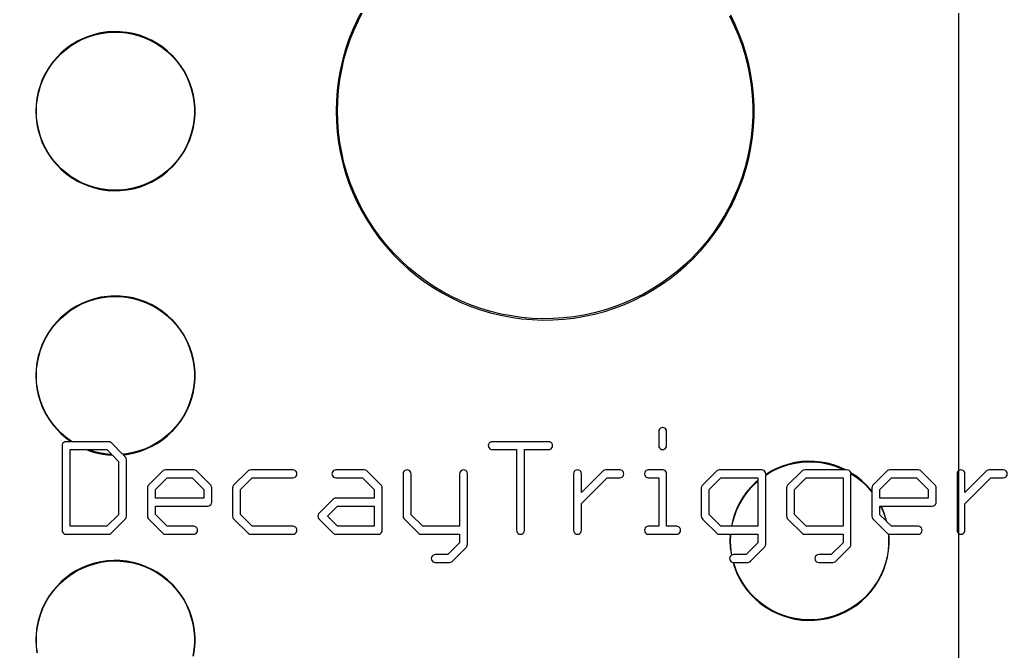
# Model space of a CAD drawing. Extents: x 3 to 69, y 0 to 129.
# Drawn here: x 45.28 to 64.25, y 59.36 to 71.49 of the extents above; entities that cross this region are included whole.
import ezdxf

# ---------------------------------------------------------------- set-up
doc = ezdxf.new("R2010")
doc.units = 0

msp = doc.modelspace()

# ---------------------------------------------------------------- linework, layer by layer
at = {"color": 34, "true_color": 0x008000}
for points in [[(2.7051, 0.3175, 0), (63.32474, 0.3175, 0), (63.32474, 128.81864, 0), (2.7051, 128.81864, 0), (2.7051, 0.3175, 0)], [(46.9646, 71.25969, 0), (46.84014, 71.24191, 0), (46.83857, 71.24167, 0), (46.71919, 71.21373, 0), (46.59981, 71.17563, 0), (46.48551, 71.1299, 0), (46.37375, 71.07402, 0), (46.37233, 71.0733, 0), (46.26565, 71.00726, 0), (46.16659, 70.9336, 0), (46.07261, 70.85232, 0), (46.07149, 70.8512, 0), (45.98513, 70.7623, 0), (45.90385, 70.66578, 0), (45.83273, 70.56417, 0), (45.76923, 70.4575, 0), (45.7685, 70.45608, 0), (45.71516, 70.34432, 0), (45.67198, 70.22748, 0), (45.63642, 70.10809, 0), (45.61102, 69.98618, 0), (45.61078, 69.98461, 0), (45.59553, 69.8627, 0), (45.59045, 69.73823, 0), (45.59553, 69.61377, 0), (45.61078, 69.49186, 0), (45.61102, 69.49029, 0), (45.63642, 69.36837, 0), (45.67198, 69.24899, 0), (45.71516, 69.13215, 0), (45.7685, 69.02039, 0), (45.76923, 69.01897, 0), (45.83273, 68.91229, 0), (45.90385, 68.81068, 0), (45.98513, 68.71417, 0), (46.07149, 68.62527, 0), (46.07261, 68.62415, 0), (46.16659, 68.54286, 0), (46.26565, 68.46921, 0), (46.37233, 68.40317, 0), (46.37375, 68.40244, 0), (46.48551, 68.34656, 0), (46.59981, 68.30083, 0), (46.71919, 68.26273, 0), (46.83857, 68.2348, 0), (46.84014, 68.23455, 0), (46.9646, 68.21678, 0), (47.08906, 68.20914, 0), (47.21352, 68.21169, 0), (47.33544, 68.22439, 0), (47.337, 68.22463, 0), (47.46146, 68.2475, 0), (47.58084, 68.28052, 0), (47.69768, 68.3237, 0), (47.80944, 68.3745, 0), (47.81086, 68.37523, 0), (47.92008, 68.43619, 0), (48.02422, 68.50476, 0), (48.12074, 68.58351, 0), (48.21218, 68.66733, 0), (48.2133, 68.66845, 0), (48.29458, 68.75989, 0), (48.37078, 68.85894, 0), (48.43936, 68.96308, 0), (48.49778, 69.07485, 0), (48.49851, 69.07626, 0), (48.54677, 69.19056, 0), (48.58741, 69.30741, 0), (48.61789, 69.42679, 0), (48.63821, 69.55125, 0), (48.63846, 69.55282, 0), (48.64861, 69.67728, 0), (48.64861, 69.7992, 0), (48.63846, 69.92366, 0), (48.63821, 69.92522, 0), (48.61814, 70.04812, 0), (48.61789, 70.04967, 0), (48.58741, 70.16906, 0), (48.54677, 70.2859, 0), (48.49851, 70.4002, 0), (48.49778, 70.40161, 0), (48.43936, 70.51338, 0), (48.37078, 70.61752, 0), (48.29458, 70.71657, 0), (48.2133, 70.80802, 0), (48.21218, 70.80914, 0), (48.12074, 70.89296, 0), (48.02422, 70.9717, 0), (47.92008, 71.04028, 0), (47.81086, 71.10124, 0), (47.80944, 71.10196, 0), (47.69768, 71.15277, 0), (47.58084, 71.19595, 0), (47.46146, 71.22897, 0), (47.337, 71.25183, 0), (47.33544, 71.25208, 0), (47.21352, 71.26478, 0), (47.08906, 71.26732, 0), (46.9646, 71.25969, 0)], [(47.33508, 68.23452, 0), (47.21352, 68.22186, 0), (47.08906, 68.21932, 0), (46.9646, 68.22694, 0), (46.8414, 68.24454, 0), (46.72232, 68.2724, 0), (46.60294, 68.3105, 0), (46.48864, 68.35623, 0), (46.37805, 68.41153, 0), (46.27162, 68.47741, 0), (46.17256, 68.55108, 0), (46.07878, 68.63219, 0), (45.99334, 68.72014, 0), (45.91206, 68.81666, 0), (45.84094, 68.91826, 0), (45.7777, 69.0245, 0), (45.72483, 69.13527, 0), (45.68165, 69.25212, 0), (45.64609, 69.3715, 0), (45.62083, 69.49276, 0), (45.60569, 69.61377, 0), (45.60061, 69.73823, 0), (45.60569, 69.8627, 0), (45.62083, 69.98371, 0), (45.64609, 70.10496, 0), (45.68165, 70.22435, 0), (45.72483, 70.34119, 0), (45.7777, 70.45197, 0), (45.84094, 70.55821, 0), (45.91206, 70.6598, 0), (45.99334, 70.75633, 0), (46.07878, 70.84428, 0), (46.17256, 70.92538, 0), (46.27162, 70.99905, 0), (46.37805, 71.06493, 0), (46.48864, 71.12024, 0), (46.60294, 71.16596, 0), (46.72232, 71.20406, 0), (46.8414, 71.23193, 0), (46.9646, 71.24952, 0), (47.08906, 71.25715, 0), (47.21352, 71.25461, 0), (47.33496, 71.24196, 0), (47.45833, 71.2193, 0), (47.57771, 71.18628, 0), (47.69455, 71.1431, 0), (47.8058, 71.09252, 0), (47.91411, 71.03207, 0), (48.01825, 70.96348, 0), (48.11477, 70.88475, 0), (48.20554, 70.80154, 0), (48.28637, 70.71061, 0), (48.36257, 70.61154, 0), (48.43115, 70.5074, 0), (48.48889, 70.39695, 0), (48.5371, 70.28277, 0), (48.57774, 70.16593, 0), (48.60822, 70.04655, 0), (48.62832, 69.92346, 0), (48.63845, 69.7992, 0), (48.63845, 69.67728, 0), (48.62831, 69.55298, 0), (48.60822, 69.42992, 0), (48.57774, 69.31054, 0), (48.5371, 69.1937, 0), (48.48889, 69.07952, 0), (48.43115, 68.96906, 0), (48.36257, 68.86492, 0), (48.28637, 68.76586, 0), (48.20554, 68.67492, 0), (48.11477, 68.59171, 0), (48.01825, 68.51298, 0), (47.91411, 68.4444, 0), (47.8058, 68.38394, 0), (47.69455, 68.33337, 0), (47.57771, 68.29019, 0), (47.45833, 68.25717, 0), (47.33508, 68.23452, 0)], [(47.31834, 61.91089, 0), (47.32917, 61.93213, 0), (47.33289, 61.95567, 0), (47.33289, 63.04026, 0), (47.32917, 63.0638, 0), (47.31834, 63.08504, 0), (47.26664, 63.13723, 0), (47.33544, 63.1444, 0), (47.337, 63.14464, 0), (47.46146, 63.1675, 0), (47.58084, 63.20052, 0), (47.69768, 63.2437, 0), (47.80944, 63.2945, 0), (47.81086, 63.29523, 0), (47.92008, 63.35619, 0), (48.02422, 63.42477, 0), (48.12074, 63.50351, 0), (48.21218, 63.58733, 0), (48.2133, 63.58845, 0), (48.29458, 63.67989, 0), (48.37078, 63.77895, 0), (48.43936, 63.88309, 0), (48.49778, 63.99485, 0), (48.49851, 63.99627, 0), (48.54677, 64.11057, 0), (48.58741, 64.22741, 0), (48.61789, 64.34679, 0), (48.63821, 64.47125, 0), (48.63846, 64.47282, 0), (48.64861, 64.59728, 0), (48.64861, 64.7192, 0), (48.63846, 64.84366, 0), (48.63821, 64.84522, 0), (48.61814, 64.96812, 0), (48.61789, 64.96968, 0), (48.58741, 65.08906, 0), (48.54677, 65.2059, 0), (48.49851, 65.3202, 0), (48.49778, 65.32162, 0), (48.43936, 65.43338, 0), (48.37078, 65.53752, 0), (48.29458, 65.63657, 0), (48.2133, 65.72802, 0), (48.21218, 65.72914, 0), (48.12074, 65.81296, 0), (48.02422, 65.8917, 0), (47.92008, 65.96028, 0), (47.81086, 66.02124, 0), (47.80944, 66.02197, 0), (47.69768, 66.07277, 0), (47.58084, 66.11595, 0), (47.46146, 66.14897, 0), (47.337, 66.17183, 0), (47.33544, 66.17207, 0), (47.21352, 66.18478, 0), (47.08906, 66.18732, 0), (46.9646, 66.1797, 0), (46.84014, 66.16191, 0), (46.83857, 66.16167, 0), (46.71919, 66.13373, 0), (46.59981, 66.09563, 0), (46.48551, 66.04991, 0), (46.37375, 65.99402, 0), (46.37233, 65.9933, 0), (46.26565, 65.92726, 0), (46.16659, 65.8536, 0), (46.07261, 65.77231, 0), (46.07149, 65.77119, 0), (45.98513, 65.6823, 0), (45.90385, 65.58578, 0), (45.83273, 65.48417, 0), (45.76923, 65.3775, 0), (45.7685, 65.37608, 0), (45.71516, 65.26432, 0), (45.67198, 65.14748, 0), (45.63642, 65.02809, 0), (45.61102, 64.90618, 0), (45.61078, 64.90461, 0), (45.59553, 64.78269, 0), (45.59045, 64.65823, 0), (45.59553, 64.53377, 0), (45.61078, 64.41185, 0), (45.61102, 64.41029, 0), (45.63642, 64.28837, 0), (45.67198, 64.16898, 0), (45.71516, 64.05215, 0), (45.7685, 63.94039, 0), (45.76923, 63.93897, 0), (45.83273, 63.83229, 0), (45.90385, 63.73069, 0), (45.98513, 63.63417, 0), (46.07149, 63.54527, 0), (46.07261, 63.54415, 0), (46.16659, 63.46287, 0), (46.26565, 63.38921, 0), (46.26722, 63.38824, 0), (46.17212, 63.38824, 0), (46.14857, 63.38451, 0), (46.12733, 63.37368, 0), (46.11047, 63.35682, 0), (46.09964, 63.33558, 0), (46.09592, 63.31204, 0), (46.09592, 61.68643, 0), (46.09964, 61.66289, 0), (46.11047, 61.64165, 0), (46.12733, 61.62479, 0), (46.14857, 61.61396, 0), (46.17212, 61.61023, 0), (46.98746, 61.61023, 0), (47.011, 61.61396, 0), (47.03224, 61.62479, 0), (47.31834, 61.91089, 0)], [(47.011, 63.38451, 0), (46.98746, 63.38824, 0), (46.28645, 63.38824, 0), (46.27162, 63.39742, 0), (46.17256, 63.47108, 0), (46.07878, 63.55219, 0), (45.99334, 63.64014, 0), (45.91206, 63.73666, 0), (45.84094, 63.83826, 0), (45.77771, 63.94449, 0), (45.72483, 64.05528, 0), (45.68165, 64.17212, 0), (45.64609, 64.2915, 0), (45.62082, 64.41278, 0), (45.60569, 64.53377, 0), (45.60061, 64.65823, 0), (45.60569, 64.78269, 0), (45.62082, 64.90368, 0), (45.64609, 65.02497, 0), (45.68165, 65.14435, 0), (45.72483, 65.26119, 0), (45.7777, 65.37197, 0), (45.84094, 65.47821, 0), (45.91206, 65.5798, 0), (45.99334, 65.67632, 0), (46.07878, 65.76428, 0), (46.17256, 65.84538, 0), (46.27162, 65.91905, 0), (46.37805, 65.98493, 0), (46.48864, 66.04024, 0), (46.60294, 66.08596, 0), (46.72232, 66.12406, 0), (46.84151, 66.15196, 0), (46.9646, 66.16954, 0), (47.08906, 66.17715, 0), (47.21352, 66.17461, 0), (47.33496, 66.16196, 0), (47.45833, 66.1393, 0), (47.57771, 66.10628, 0), (47.69455, 66.0631, 0), (47.80571, 66.01257, 0), (47.91411, 65.95207, 0), (48.01825, 65.88348, 0), (48.11477, 65.80475, 0), (48.20554, 65.72155, 0), (48.28637, 65.63061, 0), (48.36257, 65.53155, 0), (48.43115, 65.4274, 0), (48.48889, 65.31695, 0), (48.5371, 65.20277, 0), (48.57774, 65.08593, 0), (48.60822, 64.96655, 0), (48.62832, 64.84346, 0), (48.63845, 64.7192, 0), (48.63845, 64.59728, 0), (48.62831, 64.473, 0), (48.60822, 64.34992, 0), (48.57774, 64.23054, 0), (48.5371, 64.11369, 0), (48.48889, 63.99952, 0), (48.43115, 63.88906, 0), (48.36257, 63.78492, 0), (48.28637, 63.68586, 0), (48.20554, 63.59492, 0), (48.11477, 63.51172, 0), (48.01825, 63.43298, 0), (47.91411, 63.3644, 0), (47.80571, 63.3039, 0), (47.69455, 63.25337, 0), (47.57771, 63.21019, 0), (47.45833, 63.17717, 0), (47.33496, 63.15451, 0), (47.25752, 63.14644, 0), (47.0491, 63.35682, 0), (47.03224, 63.37368, 0), (47.011, 63.38451, 0)], [(57.6326, 63.23584, 0), (57.65614, 63.23956, 0), (57.67738, 63.25039, 0), (57.69424, 63.26725, 0), (57.70507, 63.28849, 0), (57.7088, 63.31204, 0), (57.7088, 63.58382, 0), (57.70507, 63.60736, 0), (57.69424, 63.6286, 0), (57.67738, 63.64546, 0), (57.65614, 63.65629, 0), (57.6326, 63.66002, 0), (57.60905, 63.65629, 0), (57.58781, 63.64546, 0), (57.57095, 63.6286, 0), (57.56012, 63.60736, 0), (57.5564, 63.58382, 0), (57.5564, 63.31204, 0), (57.56012, 63.28849, 0), (57.57095, 63.26725, 0), (57.58781, 63.25039, 0), (57.60905, 63.23956, 0), (57.6326, 63.23584, 0)], [(54.35853, 63.38824, 0), (54.33499, 63.38451, 0), (54.31375, 63.37368, 0), (54.29689, 63.35682, 0), (54.28606, 63.33558, 0), (54.28233, 63.31204, 0), (54.28606, 63.28849, 0), (54.29689, 63.26725, 0), (54.31375, 63.25039, 0), (54.33499, 63.23956, 0), (54.35853, 63.23584, 0), (54.8259, 63.23584, 0), (54.8259, 61.68643, 0), (54.82962, 61.66289, 0), (54.84045, 61.64165, 0), (54.85731, 61.62479, 0), (54.87855, 61.61396, 0), (54.9021, 61.61023, 0), (54.92564, 61.61396, 0), (54.94688, 61.62479, 0), (54.96374, 61.64165, 0), (54.97457, 61.66289, 0), (54.9783, 61.68643, 0), (54.9783, 63.23584, 0), (55.44311, 63.23584, 0), (55.46666, 63.23956, 0), (55.4879, 63.25039, 0), (55.50476, 63.26725, 0), (55.51559, 63.28849, 0), (55.51931, 63.31204, 0), (55.51559, 63.33558, 0), (55.50476, 63.35682, 0), (55.4879, 63.37368, 0), (55.46666, 63.38451, 0), (55.44311, 63.38824, 0), (54.35853, 63.38824, 0)], [(46.95722, 61.76263, 0), (46.24832, 61.76263, 0), (46.24832, 63.23584, 0), (46.56231, 63.23584, 0), (46.59981, 63.22084, 0), (46.71919, 63.18274, 0), (46.83857, 63.1548, 0), (46.84014, 63.15456, 0), (46.9646, 63.13677, 0), (47.06091, 63.13087, 0), (47.18049, 63.01017, 0), (47.18049, 61.9859, 0), (46.95722, 61.76263, 0)], [(47.0502, 63.14169, 0), (46.9646, 63.14693, 0), (46.8414, 63.16454, 0), (46.72232, 63.19241, 0), (46.60294, 63.23051, 0), (46.58962, 63.23584, 0), (46.95693, 63.23584, 0), (47.0502, 63.14169, 0)], [(62.8352, 62.15498, 0), (62.85644, 62.16581, 0), (62.8733, 62.18267, 0), (62.88413, 62.20391, 0), (62.88786, 62.22745, 0), (62.88786, 62.49923, 0), (62.88413, 62.52278, 0), (62.8733, 62.54402, 0), (62.58466, 62.83266, 0), (62.56342, 62.84349, 0), (62.53988, 62.84721, 0), (61.99631, 62.84721, 0), (61.97277, 62.84349, 0), (61.95153, 62.83266, 0), (61.93467, 62.8158, 0), (61.66543, 62.54402, 0), (61.6546, 62.52278, 0), (61.65088, 62.49923, 0), (61.65088, 62.43389, 0), (61.62958, 62.46158, 0), (61.5483, 62.55302, 0), (61.54718, 62.55414, 0), (61.45574, 62.63796, 0), (61.35922, 62.7167, 0), (61.25508, 62.78528, 0), (61.24654, 62.79004, 0), (61.24583, 62.79456, 0), (61.235, 62.8158, 0), (61.21814, 62.83266, 0), (61.1969, 62.84349, 0), (61.17335, 62.84721, 0), (61.14391, 62.84721, 0), (61.03268, 62.89777, 0), (60.91584, 62.94095, 0), (60.79646, 62.97397, 0), (60.672, 62.99683, 0), (60.67043, 62.99708, 0), (60.54852, 63.00978, 0), (60.42405, 63.01232, 0), (60.2996, 63.0047, 0), (60.17514, 62.98692, 0), (60.17357, 62.98667, 0), (60.05419, 62.95873, 0), (59.93481, 62.92063, 0), (59.82051, 62.87491, 0), (59.70875, 62.81903, 0), (59.70733, 62.8183, 0), (59.61126, 62.75883, 0), (59.61126, 62.77101, 0), (59.60753, 62.79456, 0), (59.5967, 62.8158, 0), (59.57984, 62.83266, 0), (59.5586, 62.84349, 0), (59.53506, 62.84721, 0), (58.72226, 62.84721, 0), (58.69871, 62.84349, 0), (58.67747, 62.83266, 0), (58.38883, 62.54402, 0), (58.378, 62.52278, 0), (58.37428, 62.49923, 0), (58.37428, 61.95567, 0), (58.378, 61.93213, 0), (58.38883, 61.91089, 0), (58.40569, 61.89403, 0), (58.67747, 61.62479, 0), (58.69871, 61.61396, 0), (58.72226, 61.61023, 0), (58.93086, 61.61023, 0), (58.93054, 61.60769, 0), (58.92546, 61.48323, 0), (58.93054, 61.35878, 0), (58.94578, 61.23685, 0), (58.94602, 61.23529, 0), (58.95213, 61.20599, 0), (58.94925, 61.20452, 0), (58.93239, 61.18766, 0), (58.92156, 61.16642, 0), (58.91784, 61.14288, 0), (58.92156, 61.11933, 0), (58.93239, 61.09809, 0), (58.94925, 61.08123, 0), (58.97049, 61.0704, 0), (58.9849, 61.06812, 0), (59.00698, 60.99399, 0), (59.05016, 60.87715, 0), (59.1035, 60.76539, 0), (59.10423, 60.76397, 0), (59.16773, 60.65729, 0), (59.23885, 60.55569, 0), (59.32013, 60.45917, 0), (59.40649, 60.37027, 0), (59.40761, 60.36915, 0), (59.50159, 60.28787, 0), (59.60065, 60.21421, 0), (59.70733, 60.14817, 0), (59.70875, 60.14744, 0), (59.82051, 60.09156, 0), (59.93481, 60.04584, 0), (60.05419, 60.00774, 0), (60.17357, 59.9798, 0), (60.17514, 59.97956, 0), (60.2996, 59.96178, 0), (60.42405, 59.95415, 0), (60.54852, 59.9567, 0), (60.67043, 59.9694, 0), (60.672, 59.96964, 0), (60.79646, 59.9925, 0), (60.91584, 60.02552, 0), (61.03268, 60.0687, 0), (61.14444, 60.1195, 0), (61.14586, 60.12023, 0), (61.25508, 60.18119, 0), (61.35922, 60.24977, 0), (61.45574, 60.32851, 0), (61.54718, 60.41233, 0), (61.5483, 60.41345, 0), (61.62958, 60.50489, 0), (61.70578, 60.60395, 0), (61.77436, 60.70809, 0), (61.83278, 60.81985, 0), (61.83351, 60.82127, 0), (61.88177, 60.93557, 0), (61.92241, 61.05241, 0), (61.95289, 61.17179, 0), (61.97321, 61.29625, 0), (61.97346, 61.29781, 0), (61.98362, 61.42228, 0), (61.98362, 61.5442, 0), (61.97799, 61.61313, 0), (61.99631, 61.61023, 0), (62.53988, 61.61023, 0), (62.56342, 61.61396, 0), (62.58466, 61.62479, 0), (62.60152, 61.64165, 0), (62.61235, 61.66289, 0), (62.61608, 61.68643, 0), (62.61235, 61.70998, 0), (62.60152, 61.73122, 0), (62.58466, 61.74808, 0), (62.56342, 61.75891, 0), (62.53988, 61.76263, 0), (62.02655, 61.76263, 0), (61.93862, 61.85056, 0), (61.92241, 61.91406, 0), (61.88177, 62.0309, 0), (61.83351, 62.1452, 0), (61.83278, 62.14662, 0), (61.83036, 62.15125, 0), (62.81166, 62.15125, 0), (62.8352, 62.15498, 0)], [(60.66997, 59.97951, 0), (60.54852, 59.96686, 0), (60.42405, 59.96431, 0), (60.2996, 59.97194, 0), (60.1764, 59.98954, 0), (60.05732, 60.01741, 0), (59.93794, 60.05551, 0), (59.82364, 60.10123, 0), (59.71313, 60.15648, 0), (59.60662, 60.22242, 0), (59.50756, 60.29608, 0), (59.41378, 60.37719, 0), (59.32834, 60.46514, 0), (59.24706, 60.56166, 0), (59.17594, 60.66326, 0), (59.1127, 60.7695, 0), (59.05983, 60.88028, 0), (59.01665, 60.99712, 0), (58.99593, 61.06668, 0), (59.26582, 61.06668, 0), (59.28936, 61.0704, 0), (59.3106, 61.08123, 0), (59.32746, 61.09809, 0), (59.5967, 61.36987, 0), (59.60753, 61.39111, 0), (59.61126, 61.41466, 0), (59.61126, 62.74692, 0), (59.71313, 62.80999, 0), (59.82364, 62.86524, 0), (59.93794, 62.91096, 0), (60.05732, 62.94906, 0), (60.17651, 62.97696, 0), (60.2996, 62.99454, 0), (60.42405, 63.00216, 0), (60.54852, 62.99962, 0), (60.66984, 62.98698, 0), (60.79333, 62.9643, 0), (60.91271, 62.93128, 0), (61.02955, 62.8881, 0), (61.11951, 62.84721, 0), (60.36055, 62.84721, 0), (60.33701, 62.84349, 0), (60.31577, 62.83266, 0), (60.02713, 62.54402, 0), (60.0163, 62.52278, 0), (60.01257, 62.49923, 0), (60.01257, 61.95567, 0), (60.0163, 61.93213, 0), (60.02713, 61.91089, 0), (60.04399, 61.89403, 0), (60.31577, 61.62479, 0), (60.33701, 61.61396, 0), (60.36055, 61.61023, 0), (61.09715, 61.61023, 0), (61.09715, 61.44488, 0), (60.87135, 61.21908, 0), (60.63234, 61.21908, 0), (60.60879, 61.21535, 0), (60.58755, 61.20452, 0), (60.57069, 61.18766, 0), (60.55986, 61.16642, 0), (60.55614, 61.14288, 0), (60.55986, 61.11933, 0), (60.57069, 61.09809, 0), (60.58755, 61.08123, 0), (60.60879, 61.0704, 0), (60.63234, 61.06668, 0), (60.90158, 61.06668, 0), (60.92512, 61.0704, 0), (60.94636, 61.08123, 0), (61.235, 61.36987, 0), (61.24583, 61.39111, 0), (61.24955, 61.41466, 0), (61.24955, 62.77101, 0), (61.24854, 62.77739, 0), (61.24911, 62.77707, 0), (61.35325, 62.70849, 0), (61.44977, 62.62975, 0), (61.54054, 62.54655, 0), (61.62137, 62.45561, 0), (61.65088, 62.41725, 0), (61.65088, 61.95567, 0), (61.6546, 61.93213, 0), (61.66543, 61.91089, 0), (61.95153, 61.62479, 0), (61.96755, 61.61662, 0), (61.97346, 61.5442, 0), (61.97346, 61.42228, 0), (61.96332, 61.29801, 0), (61.94322, 61.17492, 0), (61.91274, 61.05554, 0), (61.8721, 60.9387, 0), (61.82389, 60.82452, 0), (61.76615, 60.71406, 0), (61.69757, 60.60992, 0), (61.62137, 60.51086, 0), (61.54054, 60.41992, 0), (61.44977, 60.33672, 0), (61.35325, 60.25798, 0), (61.24911, 60.1894, 0), (61.14071, 60.1289, 0), (61.02955, 60.07837, 0), (60.91271, 60.03519, 0), (60.79333, 60.00217, 0), (60.66997, 59.97951, 0)], [(48.91854, 62.15498, 0), (48.93978, 62.16581, 0), (48.95664, 62.18267, 0), (48.96747, 62.20391, 0), (48.9712, 62.22745, 0), (48.9712, 62.49923, 0), (48.96747, 62.52278, 0), (48.95664, 62.54402, 0), (48.668, 62.83266, 0), (48.64676, 62.84349, 0), (48.62322, 62.84721, 0), (48.0822, 62.84721, 0), (48.05865, 62.84349, 0), (48.03741, 62.83266, 0), (47.74877, 62.54402, 0), (47.73794, 62.52278, 0), (47.73422, 62.49923, 0), (47.73422, 61.95567, 0), (47.73794, 61.93213, 0), (47.74877, 61.91089, 0), (47.76563, 61.89403, 0), (48.03741, 61.62479, 0), (48.05865, 61.61396, 0), (48.0822, 61.61023, 0), (48.62322, 61.61023, 0), (48.64676, 61.61396, 0), (48.668, 61.62479, 0), (48.68486, 61.64165, 0), (48.69569, 61.66289, 0), (48.69942, 61.68643, 0), (48.69569, 61.70998, 0), (48.68486, 61.73122, 0), (48.668, 61.74808, 0), (48.64676, 61.75891, 0), (48.62322, 61.76263, 0), (48.11229, 61.76263, 0), (47.88662, 61.98619, 0), (47.88662, 62.15125, 0), (48.895, 62.15125, 0), (48.91854, 62.15498, 0)], [(50.53076, 61.61023, 0), (50.5543, 61.61396, 0), (50.57554, 61.62479, 0), (50.5924, 61.64165, 0), (50.60323, 61.66289, 0), (50.60696, 61.68643, 0), (50.60323, 61.70998, 0), (50.5924, 61.73122, 0), (50.57554, 61.74808, 0), (50.5543, 61.75891, 0), (50.53076, 61.76263, 0), (49.74805, 61.76263, 0), (49.52238, 61.98619, 0), (49.52238, 62.46901, 0), (49.74818, 62.69481, 0), (50.53076, 62.69481, 0), (50.5543, 62.69854, 0), (50.57554, 62.70937, 0), (50.5924, 62.72623, 0), (50.60323, 62.74747, 0), (50.60696, 62.77101, 0), (50.60323, 62.79456, 0), (50.5924, 62.8158, 0), (50.57554, 62.83266, 0), (50.5543, 62.84349, 0), (50.53076, 62.84721, 0), (49.71796, 62.84721, 0), (49.69441, 62.84349, 0), (49.67317, 62.83266, 0), (49.38453, 62.54402, 0), (49.3737, 62.52278, 0), (49.36998, 62.49923, 0), (49.36998, 61.95567, 0), (49.3737, 61.93213, 0), (49.38453, 61.91089, 0), (49.40139, 61.89403, 0), (49.67317, 61.62479, 0), (49.69441, 61.61396, 0), (49.71796, 61.61023, 0), (50.53076, 61.61023, 0)], [(51.35626, 62.84721, 0), (51.33271, 62.84349, 0), (51.31147, 62.83266, 0), (51.29461, 62.8158, 0), (51.28378, 62.79456, 0), (51.28006, 62.77101, 0), (51.28378, 62.74747, 0), (51.29461, 62.72623, 0), (51.31147, 62.70937, 0), (51.33271, 62.69854, 0), (51.35626, 62.69481, 0), (51.86705, 62.69481, 0), (52.09286, 62.469, 0), (52.09286, 62.30365, 0), (51.35626, 62.30365, 0), (51.33271, 62.29993, 0), (51.31147, 62.2891, 0), (51.02283, 62.00046, 0), (51.012, 61.97922, 0), (51.00828, 61.95567, 0), (51.012, 61.93213, 0), (51.02283, 61.91089, 0), (51.03969, 61.89403, 0), (51.31147, 61.62479, 0), (51.33271, 61.61396, 0), (51.35626, 61.61023, 0), (52.16906, 61.61023, 0), (52.1926, 61.61396, 0), (52.21384, 61.62479, 0), (52.2307, 61.64165, 0), (52.24153, 61.66289, 0), (52.24526, 61.68643, 0), (52.24526, 62.49923, 0), (52.24153, 62.52278, 0), (52.2307, 62.54402, 0), (51.94206, 62.83266, 0), (51.92082, 62.84349, 0), (51.89728, 62.84721, 0), (51.35626, 62.84721, 0)], [(53.869, 61.36987, 0), (53.87983, 61.39111, 0), (53.88356, 61.41466, 0), (53.88356, 62.77101, 0), (53.87983, 62.79456, 0), (53.869, 62.8158, 0), (53.85214, 62.83266, 0), (53.8309, 62.84349, 0), (53.80736, 62.84721, 0), (53.78381, 62.84349, 0), (53.76257, 62.83266, 0), (53.74571, 62.8158, 0), (53.73488, 62.79456, 0), (53.73116, 62.77101, 0), (53.73116, 61.76263, 0), (53.02225, 61.76263, 0), (52.79897, 61.98591, 0), (52.79897, 62.77101, 0), (52.79525, 62.79456, 0), (52.78442, 62.8158, 0), (52.76756, 62.83266, 0), (52.74632, 62.84349, 0), (52.72277, 62.84721, 0), (52.69923, 62.84349, 0), (52.67799, 62.83266, 0), (52.66113, 62.8158, 0), (52.6503, 62.79456, 0), (52.64657, 62.77101, 0), (52.64657, 61.95567, 0), (52.6503, 61.93213, 0), (52.66113, 61.91089, 0), (52.94723, 61.62479, 0), (52.96847, 61.61396, 0), (52.99202, 61.61023, 0), (53.73116, 61.61023, 0), (53.73116, 61.44489, 0), (53.50535, 61.21908, 0), (53.2638, 61.21908, 0), (53.24025, 61.21535, 0), (53.21901, 61.20452, 0), (53.20215, 61.18766, 0), (53.19132, 61.16642, 0), (53.1876, 61.14288, 0), (53.19132, 61.11933, 0), (53.20215, 61.09809, 0), (53.21901, 61.08123, 0), (53.24025, 61.0704, 0), (53.2638, 61.06668, 0), (53.53558, 61.06668, 0), (53.55912, 61.0704, 0), (53.58036, 61.08123, 0), (53.869, 61.36987, 0)], [(55.99684, 61.61023, 0), (56.02038, 61.61396, 0), (56.04162, 61.62479, 0), (56.05848, 61.64165, 0), (56.06931, 61.66289, 0), (56.07304, 61.68643, 0), (56.07304, 62.1973, 0), (56.56823, 62.69481, 0), (56.80964, 62.69481, 0), (56.83318, 62.69854, 0), (56.85442, 62.70937, 0), (56.87128, 62.72623, 0), (56.88211, 62.74747, 0), (56.88584, 62.77101, 0), (56.88211, 62.79456, 0), (56.87128, 62.8158, 0), (56.85442, 62.83266, 0), (56.83318, 62.84349, 0), (56.80964, 62.84721, 0), (56.53786, 62.84721, 0), (56.51431, 62.84349, 0), (56.49307, 62.83266, 0), (56.47621, 62.8158, 0), (56.07304, 62.41074, 0), (56.07304, 62.77101, 0), (56.06931, 62.79456, 0), (56.05848, 62.8158, 0), (56.04162, 62.83266, 0), (56.02038, 62.84349, 0), (55.99684, 62.84721, 0), (55.97329, 62.84349, 0), (55.95205, 62.83266, 0), (55.93519, 62.8158, 0), (55.92436, 62.79456, 0), (55.92064, 62.77101, 0), (55.92064, 61.68643, 0), (55.92436, 61.66289, 0), (55.93519, 61.64165, 0), (55.95205, 61.62479, 0), (55.97329, 61.61396, 0), (55.99684, 61.61023, 0)], [(57.36082, 62.84721, 0), (57.33727, 62.84349, 0), (57.31603, 62.83266, 0), (57.29917, 62.8158, 0), (57.28834, 62.79456, 0), (57.28462, 62.77101, 0), (57.28834, 62.74747, 0), (57.29917, 62.72623, 0), (57.31603, 62.70937, 0), (57.33727, 62.69854, 0), (57.36082, 62.69481, 0), (57.5564, 62.69481, 0), (57.5564, 61.76263, 0), (57.36082, 61.76263, 0), (57.33727, 61.75891, 0), (57.31603, 61.74808, 0), (57.29917, 61.73122, 0), (57.28834, 61.70998, 0), (57.28462, 61.68643, 0), (57.28834, 61.66289, 0), (57.29917, 61.64165, 0), (57.31603, 61.62479, 0), (57.33727, 61.61396, 0), (57.36082, 61.61023, 0), (57.90183, 61.61023, 0), (57.92538, 61.61396, 0), (57.94662, 61.62479, 0), (57.96348, 61.64165, 0), (57.97431, 61.66289, 0), (57.97803, 61.68643, 0), (57.97431, 61.70998, 0), (57.96348, 61.73122, 0), (57.94662, 61.74808, 0), (57.92538, 61.75891, 0), (57.90183, 61.76263, 0), (57.7088, 61.76263, 0), (57.7088, 62.77101, 0), (57.70507, 62.79456, 0), (57.69424, 62.8158, 0), (57.67738, 62.83266, 0), (57.65614, 62.84349, 0), (57.6326, 62.84721, 0), (57.36082, 62.84721, 0)], [(63.43904, 62.41009, 0), (63.43904, 62.77101, 0), (63.43531, 62.79456, 0), (63.42448, 62.8158, 0), (63.40762, 62.83266, 0), (63.38638, 62.84349, 0), (63.36284, 62.84721, 0), (63.33929, 62.84349, 0), (63.31805, 62.83266, 0), (63.30119, 62.8158, 0), (63.29036, 62.79456, 0), (63.28664, 62.77101, 0), (63.28664, 61.68643, 0), (63.29036, 61.66289, 0), (63.30119, 61.64165, 0), (63.31805, 61.62479, 0), (63.33929, 61.61396, 0), (63.36284, 61.61023, 0), (63.38638, 61.61396, 0), (63.40762, 61.62479, 0), (63.42448, 61.64165, 0), (63.43531, 61.66289, 0), (63.43904, 61.68643, 0), (63.43904, 62.19723, 0), (63.93662, 62.69481, 0), (64.17564, 62.69481, 0), (64.19918, 62.69854, 0), (64.22042, 62.70937, 0), (64.23728, 62.72623, 0), (64.24811, 62.74747, 0), (64.25184, 62.77101, 0), (64.24811, 62.79456, 0), (64.23728, 62.8158, 0), (64.22042, 62.83266, 0), (64.19918, 62.84349, 0), (64.17564, 62.84721, 0), (63.9064, 62.84721, 0), (63.88285, 62.84349, 0), (63.86161, 62.83266, 0), (63.43904, 62.41009, 0)], [(48.8188, 62.30365, 0), (47.88662, 62.30365, 0), (47.88662, 62.46901, 0), (48.11242, 62.69481, 0), (48.59299, 62.69481, 0), (48.8188, 62.469, 0), (48.8188, 62.30365, 0)], [(58.95257, 61.76263, 0), (58.75235, 61.76263, 0), (58.52668, 61.98619, 0), (58.52668, 62.46901, 0), (58.75248, 62.69481, 0), (59.45886, 62.69481, 0), (59.45886, 62.64164, 0), (59.40761, 62.59732, 0), (59.40649, 62.5962, 0), (59.32013, 62.5073, 0), (59.23885, 62.41078, 0), (59.16773, 62.30918, 0), (59.10423, 62.2025, 0), (59.1035, 62.20108, 0), (59.05016, 62.08932, 0), (59.00698, 61.97248, 0), (59.00697, 61.97243, 0), (58.97142, 61.8531, 0), (58.95257, 61.76263, 0)], [(59.45886, 61.76263, 0), (58.96289, 61.76263, 0), (58.98109, 61.84997, 0), (59.01665, 61.96935, 0), (59.05983, 62.08619, 0), (59.1127, 62.19697, 0), (59.17594, 62.30321, 0), (59.24706, 62.40481, 0), (59.32834, 62.50133, 0), (59.41378, 62.58928, 0), (59.45886, 62.62827, 0), (59.45886, 61.76263, 0)], [(61.09715, 61.76263, 0), (60.39065, 61.76263, 0), (60.16497, 61.9862, 0), (60.16497, 62.469, 0), (60.39078, 62.69481, 0), (61.09715, 62.69481, 0), (61.09715, 61.76263, 0)], [(62.73546, 62.30365, 0), (61.80328, 62.30365, 0), (61.80328, 62.46915, 0), (62.02683, 62.69481, 0), (62.50965, 62.69481, 0), (62.73546, 62.469, 0), (62.73546, 62.30365, 0)], [(52.09286, 61.76263, 0), (51.38635, 61.76263, 0), (51.19119, 61.95596, 0), (51.38648, 62.15125, 0), (52.09286, 62.15125, 0), (52.09286, 61.76263, 0)], [(61.92457, 61.86461, 0), (61.80328, 61.9859, 0), (61.80328, 62.15125, 0), (61.81903, 62.15125, 0), (61.82389, 62.14195, 0), (61.8721, 62.02777, 0), (61.91274, 61.91093, 0), (61.92457, 61.86461, 0)], [(58.96146, 61.21074, 0), (58.95582, 61.23777, 0), (58.9407, 61.35878, 0), (58.93562, 61.48323, 0), (58.9407, 61.60769, 0), (58.94102, 61.61023, 0), (59.45886, 61.61023, 0), (59.45886, 61.44475, 0), (59.2353, 61.21908, 0), (58.99404, 61.21908, 0), (58.97049, 61.21535, 0), (58.96146, 61.21074, 0)]]:
    msp.add_polyline3d(points, close=True, dxfattribs=at)
at = {"color": 5, "true_color": 0x0000ff}
msp.add_polyline3d([(63.32474, 47.46473, 0), (63.32474, 61.62138, 0), (63.33929, 61.61396, 0), (63.36284, 61.61023, 0), (63.38638, 61.61396, 0), (63.40762, 61.62479, 0), (63.42448, 61.64165, 0), (63.43531, 61.66289, 0), (63.43904, 61.68643, 0), (63.43904, 62.19723, 0), (63.93662, 62.69481, 0), (64.17564, 62.69481, 0), (64.19918, 62.69854, 0), (64.22042, 62.70937, 0), (64.23728, 62.72623, 0), (64.24811, 62.74747, 0), (64.25184, 62.77101, 0), (64.24811, 62.79456, 0), (64.23728, 62.8158, 0), (64.22042, 62.83266, 0), (64.19918, 62.84349, 0), (64.17564, 62.84721, 0), (63.9064, 62.84721, 0), (63.88285, 62.84349, 0), (63.86161, 62.83266, 0), (63.43904, 62.41009, 0), (63.43904, 62.77101, 0), (63.43531, 62.79456, 0), (63.42448, 62.8158, 0), (63.40762, 62.83266, 0), (63.38638, 62.84349, 0), (63.36284, 62.84721, 0), (63.33929, 62.84349, 0), (63.32474, 62.83607, 0), (63.32474, 128.81863, 0)], dxfattribs=at)
at = {"color": 34, "true_color": 0x008000}
for points in [[(51.85906, 71.67355, 0), (51.76508, 71.49321, 0), (51.76328, 71.48968, 0), (51.682, 71.3068, 0), (51.6058, 71.12138, 0), (51.5423, 70.93088, 0), (51.48642, 70.73784, 0), (51.44324, 70.54226, 0), (51.40768, 70.34414, 0), (51.40705, 70.34021, 0), (51.38166, 70.13956, 0), (51.36642, 69.93889, 0), (51.36134, 69.73823, 0), (51.36642, 69.53757, 0), (51.38166, 69.33691, 0), (51.40705, 69.13625, 0), (51.40768, 69.13233, 0), (51.44324, 68.9342, 0), (51.48642, 68.73863, 0), (51.5423, 68.54559, 0), (51.6058, 68.35509, 0), (51.682, 68.16967, 0), (51.76328, 67.98679, 0), (51.76508, 67.98325, 0), (51.85906, 67.80291, 0), (51.96066, 67.63019, 0), (52.06988, 67.46254, 0), (52.18672, 67.29998, 0), (52.31372, 67.14251, 0), (52.44834, 66.99265, 0), (52.58804, 66.85041, 0), (52.59085, 66.8476, 0), (52.74071, 66.71044, 0), (52.89565, 66.58344, 0), (53.05567, 66.46151, 0), (53.22331, 66.34976, 0), (53.39603, 66.24562, 0), (53.57383, 66.15164, 0), (53.57737, 66.14984, 0), (53.75771, 66.06348, 0), (53.94567, 65.98728, 0), (54.13363, 65.92124, 0), (54.32667, 65.86536, 0), (54.52225, 65.8171, 0), (54.72037, 65.779, 0), (54.7243, 65.77838, 0), (54.92242, 65.75044, 0), (55.12307, 65.73266, 0), (55.32374, 65.72503, 0), (55.52439, 65.72758, 0), (55.72506, 65.74028, 0), (55.92572, 65.76313, 0), (55.92964, 65.76376, 0), (56.12776, 65.79678, 0), (56.32334, 65.83996, 0), (56.51892, 65.89076, 0), (56.70942, 65.95426, 0), (56.89738, 66.02538, 0), (57.0828, 66.10666, 0), (57.2606, 66.19556, 0), (57.26414, 66.19736, 0), (57.4394, 66.29642, 0), (57.60958, 66.40564, 0), (57.77468, 66.52248, 0), (57.93216, 66.6444, 0), (58.08456, 66.77648, 0), (58.22934, 66.91618, 0), (58.23215, 66.91898, 0), (58.36931, 67.06631, 0), (58.49885, 67.21871, 0), (58.62077, 67.37873, 0), (58.73507, 67.54383, 0), (58.84175, 67.71655, 0), (58.93827, 67.89181, 0), (58.94007, 67.89534, 0), (59.02643, 68.07568, 0), (59.10517, 68.26111, 0), (59.17629, 68.45161, 0), (59.23471, 68.64211, 0), (59.28551, 68.83768, 0), (59.32615, 69.03327, 0), (59.32678, 69.0372, 0), (59.35726, 69.23786, 0), (59.37758, 69.43597, 0), (59.38774, 69.63664, 0), (59.38774, 69.83983, 0), (59.37758, 70.04049, 0), (59.35726, 70.23862, 0), (59.32678, 70.43928, 0), (59.32615, 70.4432, 0), (59.28551, 70.63878, 0), (59.23471, 70.83436, 0), (59.17629, 71.02486, 0), (59.10517, 71.21536, 0), (59.02643, 71.40078, 0), (58.94007, 71.58112, 0)], [(58.91688, 71.57125, 0), (59.00228, 71.39293, 0), (59.08102, 71.20751, 0), (59.15214, 71.01701, 0), (59.21056, 70.82651, 0), (59.26136, 70.63093, 0), (59.30188, 70.43594, 0), (59.33185, 70.23862, 0), (59.35218, 70.04049, 0), (59.36234, 69.83983, 0), (59.36234, 69.63664, 0), (59.35218, 69.43597, 0), (59.33185, 69.23786, 0), (59.30187, 69.0405, 0), (59.26136, 68.84554, 0), (59.21056, 68.64995, 0), (59.15214, 68.45946, 0), (59.08102, 68.26896, 0), (59.00228, 68.08354, 0), (58.91692, 67.90528, 0), (58.8212, 67.73148, 0), (58.71452, 67.55876, 0), (58.60022, 67.39366, 0), (58.4783, 67.23363, 0), (58.34876, 67.08123, 0), (58.2125, 66.93489, 0), (58.06963, 66.79703, 0), (57.91723, 66.66495, 0), (57.75975, 66.54303, 0), (57.59465, 66.42619, 0), (57.42447, 66.31697, 0), (57.24967, 66.21817, 0), (57.07495, 66.13081, 0), (56.88953, 66.04953, 0), (56.70157, 65.97841, 0), (56.51107, 65.91491, 0), (56.31549, 65.86411, 0), (56.11991, 65.82093, 0), (55.92487, 65.78842, 0), (55.72506, 65.76567, 0), (55.72506, 65.76567, 0), (55.52439, 65.75297, 0), (55.32374, 65.75042, 0), (55.12307, 65.75805, 0), (54.92242, 65.77584, 0), (54.72691, 65.8034, 0), (54.5301, 65.84125, 0), (54.33452, 65.88951, 0), (54.14148, 65.94539, 0), (53.95352, 66.01143, 0), (53.76556, 66.08763, 0), (53.58665, 66.1733, 0), (53.41096, 66.26617, 0), (53.23824, 66.37031, 0), (53.0706, 66.48206, 0), (52.91058, 66.60399, 0), (52.75564, 66.73099, 0), (52.60628, 66.8677, 0), (52.46889, 67.00758, 0), (52.33427, 67.15743, 0), (52.20727, 67.31492, 0), (52.09043, 67.47748, 0), (51.98121, 67.64512, 0), (51.87961, 67.81784, 0), (51.78717, 67.99522, 0), (51.70615, 68.17752, 0), (51.62995, 68.36293, 0), (51.56645, 68.55343, 0), (51.51057, 68.74648, 0), (51.46739, 68.94206, 0), (51.43228, 69.13767, 0), (51.40706, 69.33691, 0), (51.39182, 69.53757, 0), (51.38674, 69.73823, 0), (51.39182, 69.93889, 0), (51.40706, 70.13956, 0), (51.43228, 70.33882, 0), (51.46739, 70.5344, 0), (51.51057, 70.72999, 0), (51.56645, 70.92303, 0), (51.62995, 71.11353, 0), (51.70615, 71.29895, 0), (51.78717, 71.48125, 0), (51.87961, 71.65863, 0)], [(48.61789, 59.26679, 0), (48.63821, 59.39125, 0), (48.63846, 59.39281, 0), (48.64861, 59.51727, 0), (48.64861, 59.63919, 0), (48.63846, 59.76365, 0), (48.63821, 59.76522, 0), (48.61814, 59.88812, 0), (48.61789, 59.88968, 0), (48.58741, 60.00906, 0), (48.54677, 60.1259, 0), (48.49851, 60.2402, 0), (48.49778, 60.24162, 0), (48.43936, 60.35338, 0), (48.37078, 60.45752, 0), (48.29458, 60.55658, 0), (48.2133, 60.64802, 0), (48.21218, 60.64914, 0), (48.12074, 60.73296, 0), (48.02422, 60.8117, 0), (47.92008, 60.88028, 0), (47.81086, 60.94124, 0), (47.80944, 60.94197, 0), (47.69768, 60.99277, 0), (47.58084, 61.03595, 0), (47.46146, 61.06897, 0), (47.337, 61.09183, 0), (47.33544, 61.09207, 0), (47.21352, 61.10478, 0), (47.08906, 61.10732, 0), (46.9646, 61.0997, 0), (46.9646, 61.0997, 0), (46.84014, 61.08191, 0), (46.83857, 61.08167, 0), (46.71919, 61.05373, 0), (46.59981, 61.01563, 0), (46.48551, 60.96991, 0), (46.37375, 60.91403, 0), (46.37233, 60.9133, 0), (46.26565, 60.84726, 0), (46.16659, 60.7736, 0), (46.07261, 60.69232, 0), (46.07149, 60.6912, 0), (45.98513, 60.6023, 0), (45.90385, 60.50578, 0), (45.83273, 60.40418, 0), (45.76923, 60.2975, 0), (45.7685, 60.29608, 0), (45.71516, 60.18432, 0), (45.67198, 60.06748, 0), (45.63642, 59.9481, 0), (45.61102, 59.82618, 0), (45.61078, 59.82462, 0), (45.59553, 59.70269, 0), (45.59045, 59.57824, 0), (45.59553, 59.45377, 0), (45.61078, 59.33186, 0)], [(45.62083, 59.33276, 0), (45.60569, 59.45377, 0), (45.60061, 59.57824, 0), (45.60569, 59.70269, 0), (45.62082, 59.82369, 0), (45.64609, 59.94497, 0), (45.68165, 60.06435, 0), (45.72483, 60.18119, 0), (45.7777, 60.29197, 0), (45.84094, 60.39821, 0), (45.91206, 60.49981, 0), (45.99334, 60.59633, 0), (46.07878, 60.68428, 0), (46.17256, 60.76539, 0), (46.27162, 60.83905, 0), (46.37813, 60.90499, 0), (46.48864, 60.96024, 0), (46.60294, 61.00596, 0), (46.72232, 61.04406, 0), (46.8414, 61.07193, 0), (46.9646, 61.08954, 0), (47.08906, 61.09716, 0), (47.21352, 61.09462, 0), (47.33496, 61.08196, 0), (47.45833, 61.0593, 0), (47.57771, 61.02628, 0), (47.69455, 60.9831, 0), (47.80571, 60.93257, 0), (47.91411, 60.87207, 0), (48.01825, 60.80349, 0), (48.11477, 60.72475, 0), (48.20554, 60.64155, 0), (48.28637, 60.55061, 0), (48.36257, 60.45155, 0), (48.43115, 60.34741, 0), (48.48889, 60.23695, 0), (48.5371, 60.12277, 0), (48.57774, 60.00593, 0), (48.60822, 59.88655, 0), (48.62831, 59.76347, 0), (48.63845, 59.63919, 0), (48.63845, 59.51727, 0), (48.62832, 59.39301, 0), (48.60822, 59.26992, 0)]]:
    msp.add_polyline3d(points, dxfattribs=at)

doc.saveas('drawing.dxf')
